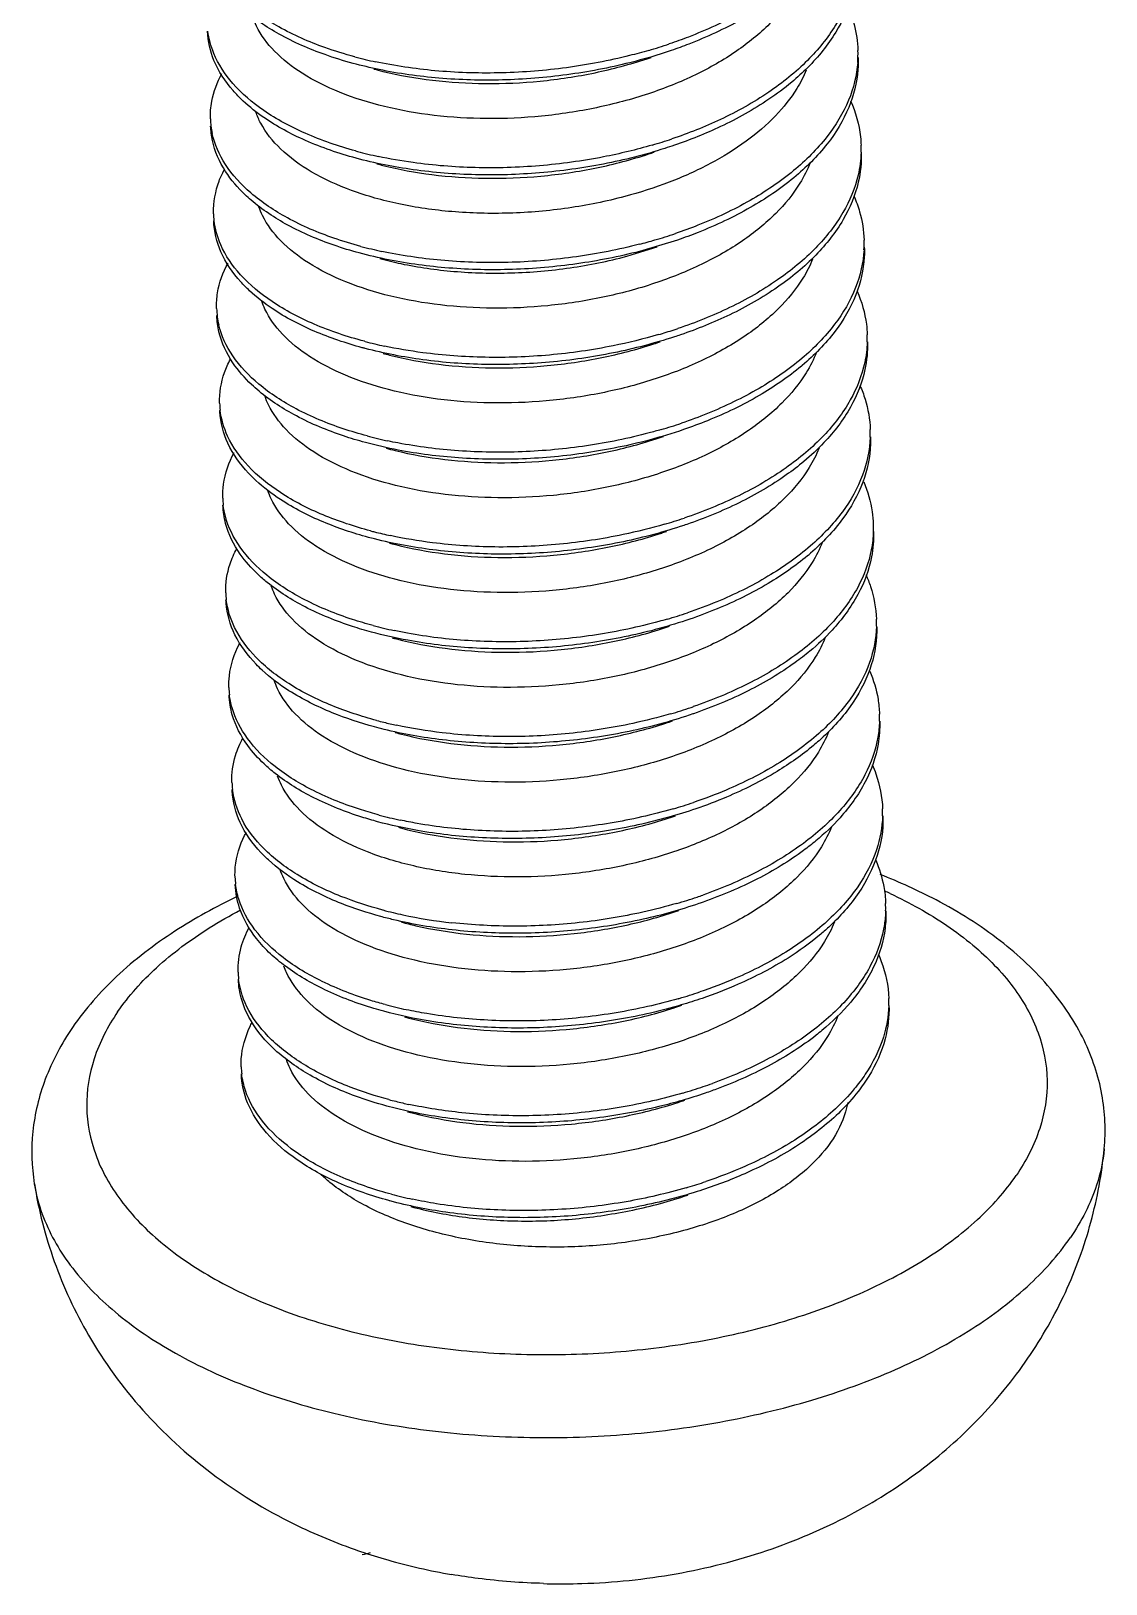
# Model space of a CAD drawing. Header units: millimetres. Extents: x 1760 to 2124, y -231 to 22.
# Drawn here: x 1901.327 to 1904.373, y -218.851 to -214.45 of the extents above; entities that cross this region are included whole.
import ezdxf

# ---------------------------------------------------------------- set-up
doc = ezdxf.new("R2010")
doc.units = ezdxf.units.MM
doc.layers.add('3_ALL_AXES', color=7, linetype='Continuous')

msp = doc.modelspace()

# ---------------------------------------------------------------- linework, layer by layer
at = {"color": 7, "linetype": 'Continuous'}
for p, q in [((1903.0148, -215.0885), (1903.1012, -215.0622)), ((1903.1586, -215.0425), (1903.0513, -215.0747)), ((1902.2733, -215.3299), (1902.2718, -215.3295)), ((1902.7791, -218.8497), (1902.7896, -218.8504))]:
    msp.add_line(p, q, dxfattribs=at)
for centre, radius, start, end in [((1902.6773, -213.1311), 1.4311, 286.2381, 288.6706), ((1902.5618, -213.3285), 1.2362, 255.1353, 257.96), ((1903.3516, -214.5161), 0.3185, 355.8579, 1.9366), ((1902.0658, -214.6921), 0.2305, 181.793, 192.0619), ((1902.6827, -213.3893), 1.442, 286.2973, 288.6051), ((1902.5591, -213.642), 1.1899, 254.7814, 255.0416), ((1902.571, -213.596), 1.2374, 255.0587, 257.8739), ((1903.356, -214.784), 0.3229, 358.2371, 1.7769), ((1902.0666, -214.9605), 0.2227, 181.9021, 186.9669), ((1902.5786, -213.8683), 1.2335, 255.1227, 257.9548), ((1902.673, -213.5944), 1.5082, 284.4999, 286.237), ((1902.6943, -213.6671), 1.4324, 286.2317, 288.6621), ((1903.3708, -215.0533), 0.3167, 356.9894, 1.9427), ((1902.085, -215.229), 0.2322, 181.8485, 193.3841), ((1902.5899, -214.1273), 1.2436, 255.2551, 257.8617), ((1902.6979, -213.9195), 1.4494, 286.2973, 288.1389), ((1902.7086, -213.9525), 1.4148, 288.1435, 288.6095), ((1903.3719, -215.3213), 0.3244, 358.2524, 1.7821), ((1903.0346, -214.8343), 0.7387, 310.0298, 310.2856), ((1902.0803, -215.4983), 0.2189, 181.8112, 186.9448), ((1902.7118, -214.2045), 1.4323, 286.2235, 288.654), ((1903.3901, -215.5905), 0.3149, 358.1231, 1.9395), ((1902.5956, -214.4075), 1.2316, 255.1103, 257.9477), ((1902.1044, -215.766), 0.2342, 181.9153, 186.8164), ((1902.7179, -214.4653), 1.4405, 286.2875, 288.5997), ((1903.3883, -215.8587), 0.3254, 358.2711, 1.7954), ((1902.5983, -214.6996), 1.2074, 255.1658, 255.697), ((1902.6096, -214.6545), 1.2538, 255.7054, 257.8485), ((1903.0576, -215.3784), 0.7298, 310.0199, 310.9481), ((1902.0973, -216.0358), 0.2185, 181.7483, 186.911), ((1902.7289, -214.7404), 1.4337, 286.2176, 288.6451), ((1903.4106, -216.1276), 0.3119, 358.2747, 1.9319), ((1902.6128, -214.9458), 1.2305, 255.0987, 257.9389), ((1902.1217, -216.3031), 0.2341, 181.9593, 186.8538), ((1902.7365, -215.0062), 1.4368, 286.2793, 288.6956), ((1902.7481, -215.0411), 1.3999, 288.705, 288.9874), ((1903.4052, -216.3961), 0.3259, 358.2908, 1.8149), ((1902.6171, -215.2312), 1.2132, 255.1634, 256.1503), ((1902.6292, -215.1817), 1.2642, 256.1525, 257.8376), ((1902.1156, -216.5732), 0.2193, 181.7006, 186.8668), ((1902.7457, -215.2758), 1.4357, 286.213, 288.6362), ((1902.6302, -215.4835), 1.2301, 255.0881, 257.9289), ((1903.4286, -216.6647), 0.3113, 358.2763, 1.9032), ((1902.1383, -216.8402), 0.2334, 181.9931, 186.8934), ((1902.7545, -215.5454), 1.4347, 286.2713, 288.6931), ((1902.7684, -215.5871), 1.3908, 288.7022, 289.4132), ((1902.6358, -215.7632), 1.2186, 255.1607, 256.6021), ((1902.6489, -215.7088), 1.2746, 256.598, 257.8307), ((1902.6732, -215.5872), 1.3986, 257.9055, 263.7032), ((1903.4226, -216.9335), 0.3259, 358.3092, 1.8384), ((1902.1365, -217.1104), 0.2228, 181.6958, 186.8207), ((1902.7624, -215.8106), 1.4382, 286.2098, 288.6273), ((1902.6478, -216.0205), 1.2304, 255.0787, 257.918), ((1902.7474, -215.7603), 1.4907, 286.1065, 286.2234), ((1903.4452, -217.2018), 0.3121, 358.2396, 1.8677), ((1902.1544, -217.3775), 0.2321, 182.013, 186.9303), ((1902.7724, -216.0842), 1.4331, 286.2628, 288.6891), ((1902.7887, -216.133), 1.3816, 288.6972, 289.8415), ((1902.6549, -216.2938), 1.2255, 255.1557, 257.0482), ((1902.6685, -216.2357), 1.2852, 257.0373, 257.8231), ((1902.6654, -216.5569), 1.2313, 255.0708, 257.9068), ((1902.7671, -216.3056), 1.4824, 286.3182, 286.5129), ((1902.7807, -216.3507), 1.4352, 286.5022, 288.6221), ((1902.91, -221.1923), 2.5075, 104.3611, 104.8898)]:
    msp.add_arc(centre, radius, start, end, dxfattribs=at)
for points, start_tangent, end_tangent in [([(1903.6514, -214.0082), (1903.6232, -214.1155), (1903.5598, -214.2187), (1903.4637, -214.3139), (1903.3387, -214.3977), (1903.1899, -214.4672), (1903.1354, -214.4869)], (-0.092205, -0.99574), (-0.94731, -0.320318)), ([(1902.2395, -214.5419), (1902.1602, -214.5172), (1902.0301, -214.459), (1901.9279, -214.3875), (1901.8578, -214.3059), (1901.8225, -214.2178), (1901.8186, -214.1821)], (-0.965088, 0.261928), (-0.031003, 0.999519)), ([(1902.2446, -214.5233), (1902.1595, -214.497), (1902.0294, -214.4388), (1901.9273, -214.3673), (1901.8572, -214.2857), (1901.8219, -214.1976)], (-0.966424, 0.256952), (-0.186915, 0.982376)), ([(1903.6613, -214.2566), (1903.6513, -214.3276), (1903.6063, -214.4334), (1903.5272, -214.5333), (1903.417, -214.6235), (1903.2801, -214.701), (1903.1428, -214.756)], (-0.030821, -0.999525), (-0.947691, -0.319191)), ([(1903.6619, -214.2568), (1903.652, -214.3478), (1903.607, -214.4536), (1903.5278, -214.5534), (1903.4822, -214.5952)], (0.031203, -0.999513), (-0.767212, -0.641394)), ([(1903.4881, -214.3444), (1903.4197, -214.4299), (1903.3256, -214.5074), (1903.2098, -214.5741), (1903.0762, -214.628), (1902.9293, -214.6675), (1902.7737, -214.6914), (1902.6184, -214.6984), (1902.4691, -214.6892), (1902.3284, -214.6642), (1902.2012, -214.6237), (1902.0956, -214.57), (1902.017, -214.5071), (1901.9659, -214.4364), (1901.9551, -214.4105)], (-0.52497, -0.851121), (-0.326094, 0.945337)), ([(1903.4644, -214.334), (1903.3394, -214.4178), (1903.1905, -214.4873), (1903.1412, -214.5053)], (-0.777322, -0.629103), (-0.946057, -0.323999)), ([(1903.6411, -214.3809), (1903.659, -214.4316), (1903.67, -214.5053)], (0.403157, -0.915131), (0.03354, -0.999437)), ([(1901.9283, -214.6486), (1901.8995, -214.6188), (1901.8455, -214.5337), (1901.8273, -214.4508)], (-0.730515, 0.682896), (-0.033884, 0.999426)), ([(1902.2468, -214.7902), (1902.1039, -214.7401), (1901.9863, -214.6753), (1901.8988, -214.5986), (1901.8448, -214.5135), (1901.8282, -214.4503)], (-0.964931, 0.262505), (-0.121207, 0.992627)), ([(1903.1412, -214.5053), (1903.0236, -214.54), (1902.8453, -214.5742), (1902.6626, -214.5889), (1902.4829, -214.5838), (1902.3132, -214.5594), (1902.2395, -214.5419)], (-0.946057, -0.323999), (-0.965088, 0.261928)), ([(1902.2982, -214.5579), (1902.3241, -214.5645), (1902.4647, -214.5897), (1902.6141, -214.599), (1902.7695, -214.5921), (1902.9252, -214.5683), (1903.0723, -214.5288), (1903.0838, -214.525)], (0.96487, -0.262729), (0.945781, 0.324804)), ([(1903.0774, -214.5051), (1903.0229, -214.5199), (1902.8446, -214.5541), (1902.662, -214.5687), (1902.4822, -214.5636), (1902.3125, -214.5393), (1902.3039, -214.5375)], (-0.960052, -0.279822), (-0.977914, 0.20901)), ([(1903.6706, -214.5255), (1903.67, -214.5592), (1903.6439, -214.6667), (1903.5826, -214.7702), (1903.4883, -214.8659)], (0.03354, -0.999437), (-0.770177, -0.63783)), ([(1901.8354, -214.6993), (1901.8392, -214.6494), (1901.8679, -214.5707)], (-0.031756, 0.999496), (0.47872, 0.877968)), ([(1903.6693, -214.5391), (1903.6433, -214.6465), (1903.5819, -214.75), (1903.4877, -214.8458), (1903.3643, -214.9304), (1903.2167, -215.0008), (1903.1527, -215.0242)], (-0.07251, -0.997368), (-0.947355, -0.320185)), ([(1903.5237, -214.5608), (1903.4968, -214.613)], (-0.384527, -0.923114), (-0.52497, -0.851121)), ([(1903.4968, -214.613), (1903.4365, -214.6902), (1903.3536, -214.7623), (1903.2514, -214.826), (1903.1351, -214.8787), (1903.0093, -214.9192)], (-0.52497, -0.851121), (-0.966351, -0.257225)), ([(1903.4822, -214.5952), (1903.4176, -214.6437), (1903.2807, -214.7211), (1903.1499, -214.7739)], (-0.767212, -0.641394), (-0.946124, -0.323805)), ([(1902.2482, -214.8105), (1902.1045, -214.7603), (1901.987, -214.6955), (1901.9283, -214.6486)], (-0.965101, 0.261878), (-0.730515, 0.682896)), ([(1903.649, -214.6477), (1903.6771, -214.7505), (1903.6787, -214.7739)], (0.40708, -0.913393), (0.031106, -0.999516)), ([(1903.0093, -214.9192), (1902.8489, -214.9519), (1902.682, -214.9664), (1902.5193, -214.9621), (1902.3694, -214.9402), (1902.2352, -214.9021), (1902.1213, -214.8491), (1902.0342, -214.7842), (1901.9778, -214.7112), (1901.9641, -214.6799)], (-0.966351, -0.257225), (-0.330738, 0.943723)), ([(1901.9339, -214.9143), (1901.8784, -214.8482), (1901.841, -214.7604), (1901.8361, -214.7194)], (-0.724502, 0.689273), (-0.031756, 0.999496)), ([(1902.2619, -215.0605), (1902.1854, -215.0373), (1902.0538, -214.9799), (1901.9499, -214.9092), (1901.8778, -214.8281), (1901.8404, -214.7402)], (-0.966372, 0.25715), (-0.209589, 0.97779)), ([(1903.1499, -214.7739), (1903.1226, -214.783), (1902.9494, -214.8271), (1902.7682, -214.8522), (1902.586, -214.8576), (1902.4101, -214.8433), (1902.2482, -214.8105)], (-0.946124, -0.323805), (-0.965101, 0.261878)), ([(1902.3069, -214.8265), (1902.3241, -214.831), (1902.463, -214.857), (1902.6133, -214.8675), (1902.7719, -214.8613), (1902.9296, -214.8379), (1903.0772, -214.7987), (1903.0925, -214.7936)], (0.964868, -0.262735), (0.945783, 0.324798)), ([(1903.0874, -214.7734), (1902.9488, -214.807), (1902.7675, -214.8321), (1902.5853, -214.8374), (1902.4094, -214.8231), (1902.3111, -214.8058)], (-0.959766, -0.280801), (-0.977625, 0.210357)), ([(1903.6787, -214.7939), (1903.6703, -214.8585), (1903.6274, -214.9646), (1903.5502, -215.0649), (1903.4417, -215.1558), (1903.3062, -215.2341), (1903.1601, -215.2933)], (-0.03067, -0.99953), (-0.947712, -0.319127)), ([(1903.6793, -214.7941), (1903.6709, -214.8787), (1903.6281, -214.9847), (1903.5508, -215.085), (1903.4994, -215.1326)], (0.031106, -0.999516), (-0.767529, -0.641014)), ([(1901.844, -214.9679), (1901.844, -214.9663), (1901.8599, -214.8754), (1901.874, -214.844)], (-0.032815, 0.999461), (0.464246, 0.885706)), ([(1903.5352, -214.8225), (1903.5055, -214.8816)], (-0.364203, -0.93132), (-0.52497, -0.851121)), ([(1903.5055, -214.8816), (1903.4371, -214.9671), (1903.343, -215.0447), (1903.2274, -215.1112), (1903.094, -215.1651), (1902.9472, -215.2047), (1902.7915, -215.2286), (1902.6359, -215.2357), (1902.4868, -215.2265), (1902.3461, -215.2015), (1902.2188, -215.161), (1902.113, -215.1073), (1902.0342, -215.0441), (1901.9832, -214.9734), (1901.9727, -214.9482)], (-0.52497, -0.851121), (-0.3283, 0.944574)), ([(1903.4883, -214.8659), (1903.3649, -214.9505), (1903.2173, -215.0209), (1903.1586, -215.0426)], (-0.770177, -0.63783), (-0.946066, -0.323973)), ([(1902.2569, -215.0792), (1902.1861, -215.0574), (1902.0545, -215.0001), (1901.9505, -214.9293), (1901.9339, -214.9143)], (-0.965074, 0.261979), (-0.724502, 0.689273)), ([(1903.6583, -214.9177), (1903.6747, -214.9626), (1903.6874, -215.0426)], (0.404463, -0.914554), (0.033699, -0.999432)), ([(1901.9461, -215.1862), (1901.9212, -215.1609), (1901.8651, -215.0761), (1901.8447, -214.9881)], (-0.731196, 0.682167), (-0.032815, 0.999461)), ([(1902.2718, -215.3295), (1902.1291, -215.2808), (1902.0099, -215.2168), (1901.9205, -215.1407), (1901.8645, -215.056), (1901.8456, -214.9875)], (-0.966675, 0.256006), (-0.12093, 0.992661)), ([(1903.0506, -215.0545), (1902.8728, -215.0899), (1902.6902, -215.1057), (1902.5101, -215.1017), (1902.3396, -215.0785), (1902.3212, -215.0747)], (-0.96812, -0.250486), (-0.977898, 0.209084)), ([(1903.688, -215.0627), (1903.6878, -215.0901), (1903.6639, -215.1977), (1903.6046, -215.3015), (1903.5122, -215.3978)], (0.033699, -0.999432), (-0.76283, -0.646599)), ([(1901.8528, -215.2365), (1901.8557, -215.1921), (1901.8854, -215.1077)], (-0.032576, 0.999469), (0.479221, 0.877694)), ([(1903.0513, -215.0747), (1902.8734, -215.11), (1902.6908, -215.1258), (1902.5107, -215.1219), (1902.3402, -215.0987), (1902.2569, -215.0792)], (-0.96812, -0.250486), (-0.965074, 0.261979)), ([(1902.3157, -215.0951), (1902.3752, -215.1095), (1902.5251, -215.1313), (1902.6877, -215.1357), (1902.8545, -215.1212), (1903.0148, -215.0885)], (0.964825, -0.262894), (0.966351, 0.257225)), ([(1903.6871, -215.07), (1903.6632, -215.1775), (1903.6039, -215.2814), (1903.5115, -215.3777), (1903.3897, -215.463), (1903.2434, -215.5343), (1903.17, -215.5615)], (-0.052734, -0.998609), (-0.947398, -0.320058)), ([(1903.5416, -215.0967), (1903.5142, -215.1503)], (-0.3806, -0.92474), (-0.52497, -0.851121)), ([(1903.5142, -215.1503), (1903.4446, -215.237), (1903.3466, -215.3168), (1903.2256, -215.3849), (1903.0892, -215.4382), (1902.9424, -215.4761), (1902.7866, -215.4985), (1902.629, -215.5041), (1902.4787, -215.4931), (1902.3402, -215.4665), (1902.2181, -215.4258), (1902.116, -215.3723), (1902.0392, -215.3089), (1901.99, -215.238), (1901.981, -215.2156)], (-0.52497, -0.851121), (-0.321974, 0.946748)), ([(1903.4994, -215.1326), (1903.4424, -215.176), (1903.3069, -215.2542), (1903.1673, -215.3112)], (-0.767529, -0.641014), (-0.94612, -0.323818)), ([(1902.2656, -215.3478), (1902.1297, -215.3009), (1902.0105, -215.2369), (1901.9461, -215.1862)], (-0.965124, 0.261793), (-0.731196, 0.682167)), ([(1903.6676, -215.1877), (1903.6938, -215.2814), (1903.6961, -215.3112)], (0.399492, -0.916737), (0.031177, -0.999514)), ([(1901.9518, -215.452), (1901.8992, -215.3905), (1901.8597, -215.303), (1901.8535, -215.2567)], (-0.725493, 0.688229), (-0.032576, 0.999469)), ([(1902.2791, -215.5978), (1902.2114, -215.5774), (1902.0783, -215.521), (1901.9726, -215.4509), (1901.8985, -215.3704), (1901.859, -215.2828)], (-0.96632, 0.257343), (-0.232033, 0.972708)), ([(1903.1673, -215.3112), (1903.1498, -215.317), (1902.9774, -215.3623), (1902.7964, -215.3886), (1902.6141, -215.3951), (1902.4376, -215.3819), (1902.274, -215.35), (1902.2656, -215.3478)], (-0.94612, -0.323818), (-0.965124, 0.261793)), ([(1902.3244, -215.3638), (1902.3424, -215.3685), (1902.4824, -215.3946), (1902.6334, -215.4048), (1902.7899, -215.3985), (1902.9442, -215.3757), (1903.0918, -215.3369), (1903.1099, -215.3309)], (0.964867, -0.262737), (0.945788, 0.324785)), ([(1903.1047, -215.3107), (1902.9767, -215.3422), (1902.7958, -215.3684), (1902.6134, -215.3749), (1902.437, -215.3618), (1902.3284, -215.343)], (-0.959794, -0.280707), (-0.97759, 0.210516)), ([(1903.6961, -215.3312), (1903.6891, -215.3894), (1903.6483, -215.4957), (1903.5731, -215.5965), (1903.4663, -215.688), (1903.3323, -215.7671), (1903.1774, -215.8306)], (-0.030425, -0.999537), (-0.947723, -0.319093)), ([(1903.6968, -215.3314), (1903.6898, -215.4096), (1903.649, -215.5158), (1903.5737, -215.6166), (1903.5166, -215.6701)], (0.031177, -0.999514), (-0.767849, -0.640631)), ([(1903.5525, -215.3601), (1903.5229, -215.4189)], (-0.364975, -0.931017), (-0.52497, -0.851121)), ([(1901.8615, -215.5052), (1901.8754, -215.418), (1901.8919, -215.3804)], (-0.031556, 0.999502), (0.467236, 0.884133)), ([(1903.5229, -215.4189), (1903.4544, -215.5046), (1903.3596, -215.5825), (1903.2439, -215.649), (1903.1107, -215.7027), (1902.9636, -215.7422), (1902.807, -215.7661), (1902.6499, -215.7729), (1902.5006, -215.7634), (1902.3602, -215.738), (1902.2333, -215.6971), (1902.128, -215.643), (1902.0498, -215.5795), (1902, -215.5094), (1901.9902, -215.4859)], (-0.52497, -0.851121), (-0.329967, 0.943992)), ([(1903.5097, -215.3999), (1903.3904, -215.4832), (1903.244, -215.5545), (1903.176, -215.5798)], (-0.765709, -0.643187), (-0.94607, -0.323961)), ([(1902.2743, -215.6164), (1902.2121, -215.5976), (1902.0789, -215.5411), (1901.9733, -215.4711), (1901.9518, -215.452)], (-0.965061, 0.262024), (-0.725493, 0.688229)), ([(1903.6755, -215.4546), (1903.6902, -215.4936), (1903.7048, -215.5799)], (0.405602, -0.91405), (0.033708, -0.999432)), ([(1901.9639, -215.7238), (1901.943, -215.7029), (1901.8849, -215.6186), (1901.8623, -215.5291), (1901.8621, -215.5253)], (-0.731907, 0.681405), (-0.031556, 0.999502)), ([(1902.2891, -215.8667), (1902.1544, -215.8214), (1902.0336, -215.7582), (1901.9423, -215.6828), (1901.8842, -215.5985), (1901.863, -215.5247)], (-0.966666, 0.256039), (-0.120321, 0.992735)), ([(1903.176, -215.5798), (1903.0789, -215.6093), (1902.9016, -215.6457), (1902.7191, -215.6627), (1902.5386, -215.6599), (1902.3673, -215.6378), (1902.2743, -215.6164)], (-0.94607, -0.323961), (-0.965061, 0.262024)), ([(1903.112, -215.5797), (1903.0783, -215.5891), (1902.9009, -215.6256), (1902.7184, -215.6426), (1902.538, -215.6398), (1902.3667, -215.6177), (1902.3384, -215.612)], (-0.960119, -0.279592), (-0.977875, 0.209192)), ([(1902.3331, -215.6324), (1902.3588, -215.6391), (1902.4995, -215.6642), (1902.649, -215.6736), (1902.8042, -215.6666), (1902.9598, -215.6429), (1903.1069, -215.6034), (1903.1186, -215.5995)], (0.96487, -0.262729), (0.945782, 0.324803)), ([(1903.7048, -215.6008), (1903.6831, -215.7085), (1903.6258, -215.8127), (1903.5353, -215.9095), (1903.4151, -215.9956), (1903.2701, -216.0678), (1903.1872, -216.0988)], (-0.032893, -0.999459), (-0.947445, -0.319919)), ([(1903.5597, -215.6325), (1903.5316, -215.6875)], (-0.376151, -0.926558), (-0.52497, -0.851121)), ([(1903.7055, -215.6), (1903.7055, -215.621), (1903.6837, -215.7286), (1903.6265, -215.8328), (1903.5359, -215.9297)], (0.033708, -0.999432), (-0.755284, -0.655397)), ([(1901.8703, -215.7738), (1901.8723, -215.7347), (1901.9029, -215.6448)], (-0.033379, 0.999443), (0.479576, 0.8775)), ([(1903.5166, -215.6701), (1903.467, -215.7082), (1903.333, -215.7873), (1903.1847, -215.8485)], (-0.767849, -0.640631), (-0.946109, -0.323849)), ([(1902.283, -215.8851), (1902.1551, -215.8415), (1902.0342, -215.7783), (1901.9639, -215.7238)], (-0.965136, 0.261747), (-0.731907, 0.681405)), ([(1903.5316, -215.6875), (1903.4622, -215.7741), (1903.3644, -215.8538), (1903.2435, -215.9219), (1903.1071, -215.9753), (1902.9603, -216.0133), (1902.8049, -216.0357), (1902.6474, -216.0414), (1902.497, -216.0305), (1902.3583, -216.004), (1902.236, -215.9632), (1902.1339, -215.9099), (1902.0569, -215.8465), (1902.0076, -215.7756), (1901.9983, -215.7525)], (-0.52497, -0.851121), (-0.320107, 0.947381)), ([(1903.6862, -215.7278), (1903.7103, -215.8124), (1903.7135, -215.8485)], (0.392187, -0.919885), (0.031386, -0.999507)), ([(1901.9697, -215.9897), (1901.92, -215.9328), (1901.8784, -215.8455), (1901.8709, -215.794)], (-0.72638, 0.687293), (-0.033379, 0.999443)), ([(1902.2964, -216.135), (1902.2375, -216.1176), (1902.1029, -216.062), (1901.9954, -215.9927), (1901.9194, -215.9126), (1901.8778, -215.8254), (1901.8718, -215.7938)], (-0.966272, 0.257525), (-0.118665, 0.992934)), ([(1903.1847, -215.8485), (1903.177, -215.8511), (1903.0053, -215.8974), (1902.8247, -215.9248), (1902.6422, -215.9325), (1902.4652, -215.9205), (1902.3006, -215.8897), (1902.283, -215.8851)], (-0.946109, -0.323849), (-0.965136, 0.261747)), ([(1903.1219, -215.848), (1903.0047, -215.8773), (1902.824, -215.9047), (1902.6415, -215.9124), (1902.4645, -215.9004), (1902.3456, -215.8803)], (-0.959825, -0.280598), (-0.97756, 0.210658)), ([(1902.3418, -215.901), (1902.3596, -215.9057), (1902.4989, -215.9317), (1902.6493, -215.9421), (1902.8078, -215.9357), (1902.9655, -215.9122), (1903.113, -215.873), (1903.1273, -215.8681)], (0.964869, -0.262733), (0.945783, 0.3248)), ([(1903.7135, -215.8685), (1903.7078, -215.9203), (1903.6692, -216.0268), (1903.5959, -216.128), (1903.4909, -216.2202), (1903.3584, -216.3001), (1903.2035, -216.3649)], (-0.030122, -0.999546), (-0.945589, -0.325362)), ([(1903.7142, -215.8686), (1903.7085, -215.9404), (1903.6698, -216.0469), (1903.5965, -216.1481), (1903.5338, -216.2076)], (0.031386, -0.999507), (-0.768162, -0.640255)), ([(1903.5697, -215.8979), (1903.5403, -215.9562)], (-0.366757, -0.930317), (-0.52497, -0.851121)), ([(1901.8789, -216.0424), (1901.891, -215.9606), (1901.9098, -215.9169)], (-0.030631, 0.999531), (0.469908, 0.882715)), ([(1903.5269, -215.9373), (1903.4158, -216.0157), (1903.2707, -216.088), (1903.1934, -216.1171)], (-0.765802, -0.643076), (-0.94608, -0.323933)), ([(1902.2917, -216.1537), (1902.2381, -216.1377), (1902.1035, -216.0822), (1901.9961, -216.0128), (1901.9697, -215.9897)], (-0.965052, 0.262058), (-0.72638, 0.687293)), ([(1903.5403, -215.9562), (1903.4718, -216.0419), (1903.3768, -216.1199), (1903.2609, -216.1864), (1903.1278, -216.24), (1902.9806, -216.2796), (1902.8237, -216.3034), (1902.6662, -216.3102), (1902.5168, -216.3005), (1902.3764, -216.275), (1902.2497, -216.234), (1902.1446, -216.1798), (1902.0667, -216.1162), (1902.0172, -216.0462), (1902.0079, -216.0238)], (-0.52497, -0.851121), (-0.332939, 0.942948)), ([(1903.6928, -215.9915), (1903.7056, -216.0246), (1903.7223, -216.1171)], (0.406579, -0.913616), (0.03354, -0.999437)), ([(1901.9817, -216.2615), (1901.9649, -216.2449), (1901.9048, -216.161), (1901.88, -216.0717), (1901.8795, -216.0626)], (-0.732668, 0.680586), (-0.030631, 0.999531)), ([(1902.3064, -216.404), (1902.1798, -216.362), (1902.0574, -216.2996), (1901.9642, -216.2248), (1901.9041, -216.1409), (1901.8804, -216.0621)], (-0.966644, 0.256122), (-0.120058, 0.992767)), ([(1903.1934, -216.1171), (1903.1065, -216.1438), (1902.9297, -216.1814), (1902.7473, -216.1995), (1902.5665, -216.1979), (1902.3945, -216.1769), (1902.2917, -216.1537)], (-0.94608, -0.323933), (-0.965052, 0.262058)), ([(1903.1293, -216.117), (1903.1059, -216.1236), (1902.9291, -216.1612), (1902.7467, -216.1794), (1902.5659, -216.1778), (1902.3939, -216.1568), (1902.3557, -216.1492)], (-0.960146, -0.2795), (-0.977846, 0.209328)), ([(1902.3505, -216.1697), (1902.3629, -216.173), (1902.5005, -216.1994), (1902.6506, -216.2106), (1902.8089, -216.2051), (1902.9662, -216.1825), (1903.1136, -216.1443), (1903.136, -216.1368)], (0.964861, -0.262762), (0.945789, 0.324782)), ([(1903.7223, -216.137), (1903.7028, -216.2395), (1903.6476, -216.3439), (1903.5589, -216.4413), (1903.4404, -216.5281), (1903.2967, -216.6012), (1903.2045, -216.6362)], (-0.030103, -0.999547), (-0.947493, -0.319777)), ([(1903.7229, -216.1373), (1903.7231, -216.1518), (1903.7035, -216.2596), (1903.6482, -216.3641), (1903.5596, -216.4615), (1903.5442, -216.4748)], (0.03354, -0.999437), (-0.765947, -0.642903)), ([(1901.8877, -216.3111), (1901.889, -216.2774), (1901.9177, -216.1871), (1901.92, -216.1828)], (-0.034086, 0.999419), (0.477333, 0.878723)), ([(1903.5338, -216.2076), (1903.4915, -216.2403), (1903.359, -216.3202), (1903.2042, -216.385), (1903.2022, -216.3857)], (-0.768162, -0.640255), (-0.946091, -0.323901)), ([(1903.5774, -216.169), (1903.5491, -216.2248)], (-0.373948, -0.92745), (-0.52497, -0.851121)), ([(1903.5491, -216.2248), (1903.4803, -216.3107), (1903.3836, -216.3899), (1903.2636, -216.4579), (1903.1275, -216.5116), (1902.9803, -216.55), (1902.8261, -216.5726), (1902.6693, -216.5788), (1902.5186, -216.5683), (1902.379, -216.5421), (1902.2554, -216.5014), (1902.1533, -216.4484), (1902.0758, -216.3853), (1902.0256, -216.3142), (1902.0157, -216.2897)], (-0.52497, -0.851121), (-0.32019, 0.947353)), ([(1902.3005, -216.4223), (1902.1805, -216.3821), (1902.058, -216.3197), (1901.9817, -216.2615)], (-0.96514, 0.261735), (-0.732668, 0.680586)), ([(1903.7033, -216.2643), (1903.7268, -216.3433), (1903.7309, -216.3858)], (0.394355, -0.918958), (0.031703, -0.999497)), ([(1901.9875, -216.5273), (1901.941, -216.475), (1901.8973, -216.3881), (1901.8883, -216.3312)], (-0.727195, 0.686431), (-0.034086, 0.999419)), ([(1902.3137, -216.6722), (1902.2636, -216.6576), (1902.1276, -216.603), (1902.0184, -216.5344), (1901.9404, -216.4549), (1901.8967, -216.368), (1901.8892, -216.331)], (-0.966227, 0.257691), (-0.119254, 0.992864)), ([(1903.2022, -216.3857), (1903.0332, -216.4325), (1902.8529, -216.461), (1902.6703, -216.4699), (1902.4928, -216.459), (1902.3273, -216.4293), (1902.3005, -216.4223)], (-0.946091, -0.323901), (-0.96514, 0.261735)), ([(1903.1392, -216.3853), (1903.0326, -216.4123), (1902.8522, -216.4409), (1902.6697, -216.4497), (1902.4922, -216.4389), (1902.3629, -216.4175)], (-0.95986, -0.280478), (-0.977533, 0.21078)), ([(1902.3592, -216.4383), (1902.3767, -216.4429), (1902.5166, -216.469), (1902.6675, -216.4794), (1902.8242, -216.4731), (1902.9786, -216.4503), (1903.1261, -216.4116), (1903.1448, -216.4054)], (0.964867, -0.26274), (0.945788, 0.324784)), ([(1903.731, -216.4058), (1903.7264, -216.4512), (1903.6899, -216.5579), (1903.6186, -216.6595), (1903.5153, -216.7523), (1903.3843, -216.833), (1903.2306, -216.8988)], (-0.029801, -0.999556), (-0.943141, -0.332392)), ([(1903.7316, -216.4059), (1903.7271, -216.4713), (1903.6905, -216.578), (1903.6192, -216.6796), (1903.551, -216.745)], (0.031703, -0.999497), (-0.768461, -0.639896)), ([(1901.8963, -216.5797), (1901.9067, -216.5033), (1901.9276, -216.4535)], (-0.030078, 0.999548), (0.472234, 0.881473)), ([(1903.5442, -216.4748), (1903.441, -216.5483), (1903.2973, -216.6214), (1903.2109, -216.6544)], (-0.765947, -0.642903), (-0.94609, -0.323903)), ([(1903.5867, -216.4362), (1903.5578, -216.4935)], (-0.369594, -0.929193), (-0.52497, -0.851121)), ([(1903.5578, -216.4935), (1903.491, -216.5774), (1903.3984, -216.6543), (1903.2852, -216.7204), (1903.1566, -216.7735), (1903.0137, -216.8135), (1902.8604, -216.8387), (1902.7048, -216.8475), (1902.5558, -216.8402)], (-0.52497, -0.851121), (-0.994601, 0.103772)), ([(1902.3092, -216.691), (1902.2643, -216.6778), (1902.1282, -216.6231), (1902.019, -216.5545), (1901.9875, -216.5273)], (-0.965047, 0.262079), (-0.727195, 0.686431)), ([(1902.5558, -216.8402), (1902.4115, -216.8165), (1902.2802, -216.7765), (1902.1705, -216.7224), (1902.0887, -216.6582), (1902.0366, -216.5873), (1902.0256, -216.5619)], (-0.994601, 0.103772), (-0.337148, 0.941452)), ([(1903.7101, -216.5284), (1903.7209, -216.5556), (1903.7397, -216.6544)], (0.407402, -0.913249), (0.033178, -0.999449)), ([(1901.9996, -216.7991), (1901.9875, -216.7874), (1901.9252, -216.7042), (1901.898, -216.6152), (1901.897, -216.5999)], (-0.733574, 0.67961), (-0.030034, 0.999549)), ([(1902.3237, -216.9412), (1902.2053, -216.9025), (1902.0813, -216.8409), (1901.9863, -216.7668), (1901.9241, -216.6833), (1901.8978, -216.5994)], (-0.966616, 0.256231), (-0.11955, 0.992828)), ([(1903.2109, -216.6544), (1903.1341, -216.6783), (1902.9578, -216.7169), (1902.7756, -216.7363), (1902.5945, -216.7358), (1902.4218, -216.716), (1902.3092, -216.691)], (-0.94609, -0.323903), (-0.965047, 0.262079)), ([(1902.3679, -216.7069), (1902.3935, -216.7136), (1902.5342, -216.7388), (1902.6838, -216.7481), (1902.8389, -216.7412), (1902.9944, -216.7175), (1903.1416, -216.6781), (1903.1535, -216.674)], (0.96487, -0.262729), (0.945782, 0.324802)), ([(1903.1466, -216.6543), (1903.1334, -216.6581), (1902.9572, -216.6968), (1902.7749, -216.7161), (1902.5938, -216.7157), (1902.4211, -216.6958), (1902.373, -216.6864)], (-0.960166, -0.279429), (-0.977812, 0.209485)), ([(1903.7397, -216.6741), (1903.7224, -216.7704), (1903.6692, -216.8752), (1903.5825, -216.9731), (1903.4656, -217.0606), (1903.3232, -217.1346), (1903.2218, -217.1735)], (-0.029942, -0.999552), (-0.94754, -0.319638)), ([(1903.7403, -216.6745), (1903.7405, -216.6788), (1903.7244, -216.7865), (1903.6726, -216.8913), (1903.5873, -216.9894), (1903.5613, -217.0123)], (0.032855, -0.99946), (-0.766299, -0.642485)), ([(1901.9051, -216.8484), (1901.9059, -216.82), (1901.9324, -216.7296), (1901.9369, -216.7209)], (-0.034619, 0.999401), (0.474674, 0.880162)), ([(1903.5952, -216.7053), (1903.5665, -216.7621)], (-0.371049, -0.928613), (-0.52497, -0.851121)), ([(1903.5665, -216.7621), (1903.4978, -216.8479), (1903.4015, -216.9268), (1903.2818, -216.9949), (1903.1458, -217.0486), (1902.9986, -217.0871), (1902.8445, -217.1098), (1902.6879, -217.116), (1902.5372, -217.1057), (1902.3975, -217.0796), (1902.2735, -217.0389), (1902.1713, -216.986), (1902.0936, -216.923), (1902.0433, -216.8519), (1902.0331, -216.8269)], (-0.52497, -0.851121), (-0.320044, 0.947403)), ([(1903.551, -216.745), (1903.516, -216.7725), (1903.385, -216.8532), (1903.2313, -216.9189), (1903.2196, -216.923)], (-0.768461, -0.639896), (-0.946074, -0.323951)), ([(1902.3179, -216.9596), (1902.2064, -216.9228), (1902.0825, -216.8614), (1901.9996, -216.7991)], (-0.965139, 0.261739), (-0.733574, 0.67961)), ([(1903.7202, -216.8003), (1903.7431, -216.8742), (1903.7484, -216.923)], (0.398, -0.917386), (0.03209, -0.999485)), ([(1902.0057, -217.0653), (1901.966, -217.0222), (1901.9181, -216.9361), (1901.9057, -216.8685)], (-0.728613, 0.684925), (-0.034903, 0.999391)), ([(1902.3309, -217.2094), (1902.2898, -217.1976), (1902.1523, -217.1439), (1902.0414, -217.0761), (1901.9615, -216.9971), (1901.9157, -216.9105), (1901.9066, -216.8682)], (-0.966189, 0.257836), (-0.119882, 0.992788)), ([(1903.1565, -216.9226), (1903.0604, -216.9473), (1902.8805, -216.977), (1902.6978, -216.987), (1902.5198, -216.9773)], (-0.959898, -0.28035), (-0.993821, 0.110993)), ([(1903.2196, -216.923), (1903.0611, -216.9674), (1902.8811, -216.9971), (1902.6985, -217.0072), (1902.5205, -216.9975)], (-0.946074, -0.323951), (-0.993821, 0.110993)), ([(1902.5613, -217.0094), (1902.7101, -217.0168), (1902.8655, -217.008), (1903.0186, -216.9828), (1903.1622, -216.9427)], (0.994601, -0.103772), (0.945761, 0.324864)), ([(1903.7484, -216.9431), (1903.7449, -216.9821), (1903.7104, -217.0889), (1903.6411, -217.191), (1903.5397, -217.2844), (1903.4102, -217.3659), (1903.2577, -217.4326)], (-0.029503, -0.999565), (-0.940622, -0.339455)), ([(1903.749, -216.9432), (1903.7468, -216.9926), (1903.7157, -217.0996), (1903.6496, -217.202), (1903.5678, -217.2828)], (0.032709, -0.999465), (-0.769104, -0.639123)), ([(1901.9138, -217.117), (1901.9226, -217.0459), (1901.9455, -216.9898)], (-0.029884, 0.999553), (0.475429, 0.879754)), ([(1902.5205, -216.9975), (1902.3543, -216.9689), (1902.3179, -216.9596)], (-0.993821, 0.110993), (-0.965139, 0.261739)), ([(1902.3766, -216.9756), (1902.4172, -216.9857), (1902.5613, -217.0094)], (0.96486, -0.262764), (0.994601, -0.103772)), ([(1903.6031, -216.9761), (1903.5752, -217.0307)], (-0.377413, -0.926045), (-0.52497, -0.851121)), ([(1903.5752, -217.0307), (1903.5064, -217.1166), (1903.4106, -217.1952), (1903.2933, -217.2622), (1903.1602, -217.3154), (1903.0125, -217.3547), (1902.8547, -217.3783), (1902.6959, -217.3847), (1902.5453, -217.3743), (1902.4061, -217.3482), (1902.2805, -217.3068), (1902.1765, -217.2524), (1902.0996, -217.1887), (1902.0511, -217.1187), (1902.0434, -217.1001)], (-0.52497, -0.851121), (-0.340996, 0.940065)), ([(1903.5613, -217.0123), (1903.4718, -217.0773), (1903.3306, -217.1518), (1903.2283, -217.1916)], (-0.766299, -0.642485), (-0.946108, -0.323851)), ([(1902.3266, -217.2282), (1902.2986, -217.2203), (1902.16, -217.1675), (1902.0477, -217.1004), (1902.0057, -217.0653)], (-0.96505, 0.262067), (-0.728613, 0.684925)), ([(1903.7276, -217.0659), (1903.7361, -217.0867), (1903.7571, -217.1917)], (0.406439, -0.913678), (0.032611, -0.999468)), ([(1902.3353, -217.4969), (1902.2464, -217.4687), (1902.1182, -217.4096), (1902.0182, -217.3375), (1901.9504, -217.2555), (1901.9174, -217.1672), (1901.9145, -217.1371)], (-0.965104, 0.261865), (-0.030393, 0.999538)), ([(1902.341, -217.4784), (1902.2309, -217.4429), (1902.1053, -217.3822), (1902.0085, -217.3087), (1901.9443, -217.2257), (1901.9153, -217.1369)], (-0.966571, 0.256398), (-0.119062, 0.992887)), ([(1903.2283, -217.1916), (1903.1694, -217.2104), (1902.9945, -217.251), (1902.8128, -217.2724), (1902.6316, -217.2741), (1902.4578, -217.2564), (1902.3266, -217.2282)], (-0.946108, -0.323851), (-0.96505, 0.262067)), ([(1902.3854, -217.2442), (1902.3978, -217.2475), (1902.5352, -217.274), (1902.6854, -217.2852), (1902.8437, -217.2796), (1903.0012, -217.257), (1903.1488, -217.2187), (1903.1709, -217.2113)], (0.964861, -0.26276), (0.945789, 0.324782)), ([(1903.1609, -217.1925), (1902.9853, -217.2323), (1902.8032, -217.2528), (1902.6218, -217.2535), (1902.4484, -217.2348), (1902.3902, -217.2237)], (-0.960748, -0.277424), (-0.977775, 0.209656)), ([(1903.7571, -217.2114), (1903.7419, -217.3013), (1903.6908, -217.4064), (1903.6595, -217.4482)], (-0.030428, -0.999537), (-0.63777, -0.770227)), ([(1903.7578, -217.2118), (1903.7469, -217.3063), (1903.7008, -217.4119), (1903.6701, -217.456)], (0.031352, -0.999508), (-0.614663, -0.78879)), ([(1901.9225, -217.3856), (1901.9229, -217.3627), (1901.9473, -217.2722), (1901.9533, -217.2601)], (-0.034911, 0.99939), (0.468332, 0.883552)), ([(1903.6134, -217.2408), (1903.5839, -217.2994)], (-0.365891, -0.930658), (-0.52497, -0.851121)), ([(1903.5839, -217.2994), (1903.5155, -217.3849), (1903.4204, -217.4631), (1903.3018, -217.5309), (1903.1663, -217.5849), (1903.0191, -217.6238), (1902.865, -217.6468), (1902.7094, -217.6534), (1902.5589, -217.6435), (1902.4186, -217.6178), (1902.2934, -217.5772), (1902.1904, -217.5244), (1902.1124, -217.4617), (1902.0614, -217.3907), (1902.0507, -217.3649)], (-0.52497, -0.851121), (-0.323469, 0.946239)), ([(1903.5678, -217.2828), (1903.5511, -217.2963), (1903.4242, -217.3789), (1903.274, -217.447), (1903.237, -217.4603)], (-0.769104, -0.639123), (-0.946056, -0.324004)), ([(1902.344, -217.7655), (1902.3407, -217.7646), (1902.1984, -217.7144), (1902.0814, -217.6495), (1901.9945, -217.5728), (1901.9409, -217.4878), (1901.9231, -217.4058)], (-0.965093, 0.261907), (-0.034001, 0.999422)), ([(1902.3482, -217.7467), (1902.3161, -217.7376), (1902.1772, -217.6848), (1902.0646, -217.6177), (1901.9827, -217.5393), (1901.9348, -217.4531), (1901.924, -217.4055)], (-0.966157, 0.257955), (-0.120466, 0.992718)), ([(1903.6412, -217.4865), (1903.6405, -217.4902), (1903.6064, -217.5779), (1903.5404, -217.6607), (1903.4453, -217.7352), (1903.3251, -217.7983), (1903.1849, -217.8472), (1903.0304, -217.8801), (1902.8682, -217.8954), (1902.705, -217.8925), (1902.5477, -217.8717), (1902.4028, -217.8336), (1902.2765, -217.78), (1902.174, -217.7131), (1902.1468, -217.6892)], (-0.177797, -0.984067), (-0.724725, 0.689038)), ([(1903.237, -217.4603), (1903.1062, -217.4983), (1902.9276, -217.531), (1902.7452, -217.5442), (1902.5662, -217.5377), (1902.3978, -217.5121), (1902.3353, -217.4969)], (-0.946056, -0.324004), (-0.965104, 0.261865)), ([(1902.3941, -217.5129), (1902.411, -217.5173), (1902.5508, -217.5435), (1902.7017, -217.5539), (1902.8586, -217.5477), (1903.013, -217.525), (1903.1605, -217.4864), (1903.1796, -217.48)], (0.964866, -0.262742), (0.945788, 0.324783)), ([(1903.1738, -217.46), (1903.0883, -217.4822), (1902.9087, -217.513), (1902.726, -217.5243), (1902.5475, -217.5157), (1902.3975, -217.492)], (-0.959937, -0.280216), (-0.977497, 0.21095)), ([(1903.6595, -217.4482), (1903.6059, -217.5048), (1903.4907, -217.5931), (1903.3497, -217.6679), (1903.239, -217.7108)], (-0.63777, -0.770227), (-0.947585, -0.319504)), ([(1903.6701, -217.456), (1903.6208, -217.5113), (1903.5099, -217.6011), (1903.3726, -217.678), (1903.2457, -217.7289)], (-0.614663, -0.78879), (-0.946124, -0.323805)), ([(1903.2457, -217.7289), (1903.2142, -217.7393), (1903.0411, -217.7829), (1902.86, -217.8075), (1902.6782, -217.8125), (1902.5028, -217.7978), (1902.344, -217.7655)], (-0.946124, -0.323805), (-0.965093, 0.261907)), ([(1902.4028, -217.7815), (1902.5489, -217.8107), (1902.7066, -217.8225), (1902.87, -217.8161), (1903.0323, -217.7914), (1903.1866, -217.7492), (1903.1883, -217.7486)], (0.96484, -0.26284), (0.945763, 0.324856)), ([(1903.1836, -217.7283), (1903.0134, -217.7678), (1902.8314, -217.7894), (1902.6498, -217.7913), (1902.4757, -217.7737), (1902.4075, -217.7609)], (-0.959716, -0.280973), (-0.977737, 0.209835)), ([(1902.7791, -218.8497), (1902.5935, -218.8356), (1902.5184, -218.8244)], (-0.99967, 0.025695), (-0.985391, 0.17031))]:
    msp.add_spline(points, degree=3, dxfattribs=dict(at, start_tangent=start_tangent, end_tangent=end_tangent))
at = {"layer": '3_ALL_AXES', "color": 7, "linetype": 'Continuous'}
for centre, radius, start, end in [((1903.1746, -218.1382), 1.3752, 64.7336, 65.4274), ((1902.7845, -217.2187), 1.6269, 250.9922, 251.2282)]:
    msp.add_arc(centre, radius, start, end, dxfattribs=at)
for points, start_tangent, end_tangent in [([(1904.3676, -217.6185), (1904.361, -217.4639), (1904.3105, -217.3105), (1904.2151, -217.1642), (1904.0733, -217.0289), (1903.8914, -216.9128), (1903.7331, -216.8407)], (0.094912, 0.995486), (-0.931268, 0.364336)), ([(1901.9116, -216.9032), (1901.7348, -217.0014), (1901.5693, -217.1301), (1901.4449, -217.274)], (-0.90357, -0.42844), (-0.564589, -0.825372)), ([(1903.7616, -216.8946), (1903.8427, -216.9364), (1903.9958, -217.041), (1904.1096, -217.1599), (1904.1804, -217.2891), (1904.2058, -217.4242), (1904.1848, -217.5605), (1904.1182, -217.6935)], (0.904323, -0.426848), (-0.564589, -0.825372)), ([(1901.5726, -217.23), (1901.6826, -217.1049), (1901.8321, -216.992), (1901.9209, -216.9409)], (0.564589, 0.825372), (0.885027, 0.46554)), ([(1901.5726, -217.23), (1901.506, -217.363), (1901.485, -217.4993), (1901.5104, -217.6344), (1901.5812, -217.7636), (1901.695, -217.8825), (1901.8481, -217.9871), (1902.0351, -218.0737), (1902.2497, -218.1396), (1902.4845, -218.1824), (1902.7317, -218.2006), (1902.9827, -218.1937), (1903.2291, -218.1618), (1903.4624, -218.1061), (1903.6747, -218.0285), (1903.8587, -217.9315), (1904.0082, -217.8186), (1904.1182, -217.6935)], (-0.564589, -0.825372), (0.564589, 0.825372)), ([(1901.4449, -217.274), (1901.3676, -217.421), (1901.3323, -217.5693), (1901.3365, -217.7168)], (-0.564589, -0.825372), (0.159216, -0.987244)), ([(1904.1515, -218.2116), (1904.2576, -218.0248), (1904.3299, -217.8258), (1904.3676, -217.6185)], (0.564589, 0.825372), (0.094912, 0.995486)), ([(1904.3676, -217.6185), (1904.3462, -217.7207), (1904.2718, -217.8693)], (-0.095849, -0.995396), (-0.564589, -0.825372)), ([(1901.3365, -217.7168), (1901.3931, -217.937), (1901.4903, -218.1465), (1901.6441, -218.3585), (1901.838, -218.537), (1902.0721, -218.681), (1902.2546, -218.7569)], (0.159216, -0.987244), (0.945474, -0.325697)), ([(1901.3366, -217.7168), (1901.3591, -217.8032), (1901.4382, -217.9475), (1901.5654, -218.0803), (1901.7363, -218.1971), (1901.9452, -218.2939), (1902.1848, -218.3675), (1902.4472, -218.4153), (1902.7232, -218.4356), (1903.0036, -218.4279), (1903.2788, -218.3923), (1903.5393, -218.3301), (1903.7764, -218.2434), (1903.982, -218.1351), (1904.149, -218.009), (1904.2718, -217.8693)], (0.159856, -0.98714), (0.564589, 0.825372)), ([(1902.7896, -218.8504), (1902.8879, -218.8499), (1903.1547, -218.8223), (1903.4116, -218.7565), (1903.6459, -218.656), (1903.8448, -218.5304), (1904.0102, -218.3845), (1904.1515, -218.2116)], (0.999767, -0.021588), (0.564589, 0.825372)), ([(1902.2609, -218.7591), (1902.3378, -218.7831), (1902.5184, -218.8244)], (0.946808, -0.3218), (0.985386, -0.170335))]:
    msp.add_spline(points, degree=3, dxfattribs=dict(at, start_tangent=start_tangent, end_tangent=end_tangent))

doc.saveas('drawing.dxf')
